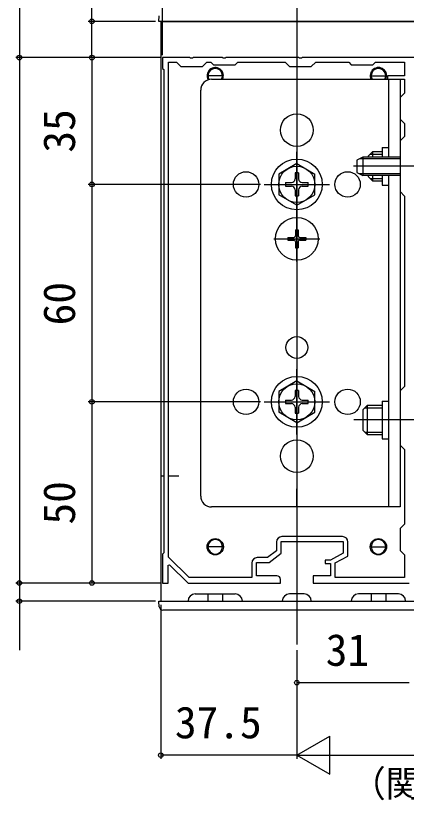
# Model space of a CAD drawing. Units: millimetres, scale not verified. Extents: x -525 to 525, y -783 to 779.
# Drawn here: x -365.5 to -257.8, y 72.2 to 288.8 of the extents above; entities that cross this region are included whole.
import ezdxf
from ezdxf.enums import TextEntityAlignment as Align

# ---------------------------------------------------------------- set-up
doc = ezdxf.new("R2010")
doc.units = ezdxf.units.MM
doc.header["$LTSCALE"] = 4
for name, color, linetype in [('0-2_YKK_11', 7, 'Continuous'), ('0-3_YKK_12', 2, 'Continuous'), ('0-4_YKK_13', 4, 'Continuous'), ('0-5_YKK_D', 6, 'Continuous')]:
    doc.layers.add(name, color=color, linetype=linetype)
doc.styles.add('ＭＳ ゴシック', font='')
doc.styles.get('ＭＳ ゴシック').set_extended_font_data('MS Gothic')

msp = doc.modelspace()

# ---------------------------------------------------------------- linework, layer by layer
at = {"layer": '0-2_YKK_11'}
msp.add_line((-275.4, 145.003), (-292.1, 145.003), dxfattribs=at)
for points in [[(-253, 277.203), (-286.542, 277.203), (-286.725, 277.083), (-287.275, 277.083), (-287.458, 277.203), (-307.542, 277.203), (-307.725, 277.083), (-308.275, 277.083), (-308.458, 277.203), (-316.542, 277.203), (-316.725, 277.083), (-317.275, 277.083), (-317.458, 277.203), (-325, 277.203), (-325, 274.203), (-324.7, 273.903)], [(-323.4, 139.345), (-323.4, 275.903), (-321.2, 275.903), (-320, 274.703), (-314, 274.703), (-312.8, 275.903), (-311.7, 275.903), (-311, 275.203), (-305, 275.203), (-304.3, 275.903), (-291.2, 275.903), (-290, 274.703), (-284, 274.703), (-282.8, 275.903), (-273.7, 275.903), (-273, 275.203), (-267, 275.203), (-266.3, 275.903), (-258.3, 275.903), (-258.3, 272.203), (-263, 272.203), (-263, 271.203), (-258.3, 271.203), (-258.3, 267.403), (-259.5, 266.203), (-259.5, 260.203), (-258.3, 259.003), (-258.3, 255.403), (-259.5, 254.203), (-259.5, 240.203), (-258.3, 239.003), (-258.3, 186.403), (-259.5, 185.203), (-259.5, 170.203), (-258.3, 169.003), (-258.3, 148.403), (-259.5, 147.203), (-259.5, 141.203), (-258.3, 140.003), (-258.3, 133.703)], [(-324.7, 273.903), (-324.7, 140.503), (-325, 140.203), (-325, 132.203), (-323.5, 132.203), (-323.5, 137.102), (-323.132, 137.257), (-318, 132.203), (-292.5, 132.203), (-292.5, 133.203)], [(-293.5, 134.203), (-299.1, 134.203), (-299.1, 137.903), (-295.6, 137.903), (-292.3, 140.403), (-292.3, 143.703), (-275.2, 143.703), (-275.2, 140.403), (-278.7, 138.503), (-280.2, 138.503), (-280.2, 137.603), (-278.7, 137.603), (-278.7, 134.203), (-283.5, 134.203), (-283.5, 132.203), (-257, 132.203)], [(-293.6, 143.503), (-293.6, 141.049), (-296.037, 139.203), (-298.9, 139.203)], [(-258.3, 133.703), (-277.4, 133.703), (-277.4, 137.729), (-273.9, 139.629), (-273.9, 143.503)], [(-300.4, 137.703), (-300.4, 133.703), (-317.67, 133.703), (-323.4, 139.345)]]:
    msp.add_lwpolyline(points, dxfattribs=at)
for centre, radius, start, end in [((-292.1, 143.503), 1.5, 90.00001, 179.99999), ((-275.4, 143.503), 1.5, 0.00001, 89.99999), ((-298.9, 137.703), 1.5, 90.00001, 179.99999), ((-293.5, 133.203), 1, 0.00001, 89.99999)]:
    msp.add_arc(centre, radius, start, end, dxfattribs=at)
at = {"layer": '0-3_YKK_12'}
for p, q in [((-288, 619.203), (-288, 115.203)), ((-325.5, 287.203), (-325.5, 127.203)), ((-325.5, 287.203), (-250.5, 287.203)), ((-324.7, 161.703), (-325.5, 161.703)), ((-320.5, 161.703), (-323.4, 161.703)), ((-316, 129.203), (-305, 129.203)), ((-286, 129.203), (-290, 129.203)), ((-260, 129.203), (-271, 129.203)), ((-325.5, 127.203), (-318, 127.203)), ((-303, 127.203), (-292, 127.203)), ((-284, 127.203), (-273, 127.203)), ((-258, 127.203), (-250.5, 127.203))]:
    msp.add_line(p, q, dxfattribs=at)
for centre, radius in [((-302, 242.203), 3.5), ((-274, 242.203), 3.5), ((-302, 182.203), 3.5), ((-274, 182.203), 3.5), ((-310.5, 142.203), 2.25), ((-265.5, 142.203), 2.25)]:
    msp.add_circle(centre, radius, dxfattribs=at)
for centre, radius, start, end in [((-310.5, 272.203), 2.25, 333.6122, 210.71475), ((-265.5, 272.203), 2.25, 333.6122, 206.3878), ((-316, 127.203), 2, 90, 180), ((-305, 127.203), 2, 0, 90), ((-290, 127.203), 2, 90, 180), ((-286, 127.203), 2, 0, 90), ((-271, 127.203), 2, 90, 180), ((-260, 127.203), 2, 0, 90)]:
    msp.add_arc(centre, radius, start, end, dxfattribs=at)
at = {"layer": '0-4_YKK_13'}
for p, q in [((-326, 287.203), (-325.905, 288.764)), ((-325.002, 287.203), (-326, 287.203)), ((-250.998, 287.203), (-325.002, 287.203)), ((-308.5, 272.203), (-312.5, 272.203)), ((-311.5, 271.203), (-259.5, 271.203)), ((-288, 271.203), (-288, 266.203)), ((-267.5, 272.203), (-263.5, 272.203)), ((-262.7, 271.203), (-262.7, 249.703)), ((-259.5, 271.203), (-259.5, 153.203)), ((-314.5, 156.203), (-314.5, 268.203)), ((-288, 233.203), (-288, 251.203)), ((-268.3, 250.003), (-267.1, 251.203)), ((-264.5, 251.203), (-267.1, 251.203)), ((-267.1, 251.203), (-267.1, 249.703)), ((-264.5, 252.403), (-264.5, 249.703)), ((-264.5, 252.403), (-262.7, 252.403)), ((-259.5, 249.27), (-270.72, 249.27)), ((-269.8, 249.703), (-269.8, 244.703)), ((-259.5, 249.703), (-269.8, 249.703)), ((-268.3, 250.003), (-268.3, 249.703)), ((-267.748, 250.555), (-264.5, 250.555)), ((-288, 247.953), (-293, 245.066)), ((-288, 247.953), (-283, 245.066)), ((-250.996, 247.203), (-272.413, 247.203)), ((-244.3, 247.203), (-270.8, 247.203)), ((-293, 245.066), (-293, 239.34)), ((-288.5, 245.353), (-288.5, 243.703)), ((-287.5, 245.353), (-288.5, 245.353)), ((-287.5, 245.353), (-287.5, 243.703)), ((-283, 239.34), (-283, 245.066)), ((-271.5, 245.503), (-269.8, 244.703)), ((-259.5, 245.136), (-270.72, 245.136)), ((-259.5, 244.703), (-269.8, 244.703)), ((-268.3, 244.703), (-268.3, 244.403)), ((-267.1, 244.703), (-267.1, 243.203)), ((-264.5, 244.703), (-264.5, 242.003)), ((-262.7, 244.703), (-262.7, 153.203)), ((-291.15, 242.703), (-289.5, 242.703)), ((-291.15, 242.703), (-291.15, 241.703)), ((-286.5, 242.703), (-284.85, 242.703)), ((-284.85, 241.703), (-284.85, 242.703)), ((-268.3, 244.403), (-267.1, 243.203)), ((-267.748, 243.851), (-264.5, 243.851)), ((-267.1, 243.203), (-264.5, 243.203)), ((-297, 242.203), (-279, 242.203)), ((-291.15, 241.703), (-289.5, 241.703)), ((-288.5, 240.703), (-288.5, 239.053)), ((-287.5, 240.703), (-287.5, 239.053)), ((-286.5, 241.703), (-284.85, 241.703)), ((-264.5, 242.003), (-262.7, 242.003)), ((-288, 236.453), (-293, 239.34)), ((-288.5, 239.053), (-287.5, 239.053)), ((-288, 236.453), (-283, 239.34)), ((-288, 220.903), (-288, 233.503)), ((-288.35, 229.703), (-287.65, 229.703)), ((-288.35, 229.703), (-288.35, 228.053)), ((-287.65, 229.703), (-287.65, 228.053)), ((-290.5, 227.553), (-290.5, 226.853)), ((-290.5, 227.553), (-288.85, 227.553)), ((-287.15, 227.553), (-285.5, 227.553)), ((-285.5, 227.553), (-285.5, 226.853)), ((-294.3, 227.203), (-281.7, 227.203)), ((-290.5, 226.853), (-288.85, 226.853)), ((-288.35, 226.353), (-288.35, 224.703)), ((-287.65, 226.353), (-287.65, 224.703)), ((-287.15, 226.853), (-285.5, 226.853)), ((-288.35, 224.703), (-287.65, 224.703)), ((-288, 173.203), (-288, 191.203)), ((-288, 187.953), (-293, 185.066)), ((-288, 187.953), (-283, 185.066)), ((-293, 185.066), (-293, 179.34)), ((-288.5, 185.353), (-288.5, 183.703)), ((-287.5, 185.353), (-288.5, 185.353)), ((-287.5, 185.353), (-287.5, 183.703)), ((-283, 179.34), (-283, 185.066)), ((-297, 182.203), (-279, 182.203)), ((-291.15, 182.703), (-289.5, 182.703)), ((-291.15, 182.703), (-291.15, 181.703)), ((-286.5, 182.703), (-284.85, 182.703)), ((-284.85, 181.703), (-284.85, 182.703)), ((-264.5, 182.403), (-264.5, 172.003)), ((-264.5, 182.403), (-262.7, 182.403)), ((-291.15, 181.703), (-289.5, 181.703)), ((-288.5, 180.703), (-288.5, 179.053)), ((-287.5, 180.703), (-287.5, 179.053)), ((-286.5, 181.703), (-284.85, 181.703)), ((-269.8, 180.003), (-268.6, 181.203)), ((-269.8, 180.003), (-269.8, 174.403)), ((-269.248, 180.555), (-264.5, 180.555)), ((-264.5, 181.203), (-268.6, 181.203)), ((-268.6, 181.203), (-268.6, 173.203)), ((-288, 176.453), (-293, 179.34)), ((-288.5, 179.053), (-287.5, 179.053)), ((-288, 176.453), (-283, 179.34)), ((-245.8, 177.203), (-272.3, 177.203)), ((-269.8, 174.403), (-268.6, 173.203)), ((-269.248, 173.851), (-264.5, 173.851)), ((-268.6, 173.203), (-264.5, 173.203)), ((-264.5, 172.003), (-262.7, 172.003)), ((-288, 153.203), (-288, 158.203)), ((-259.5, 153.203), (-311.5, 153.203)), ((-308.5, 142.203), (-312.5, 142.203)), ((-267.5, 142.203), (-263.5, 142.203)), ((-312.5, 129.203), (-312.5, 127.203)), ((-308.5, 129.203), (-308.5, 127.203)), ((-267.5, 129.203), (-267.5, 127.203)), ((-263.5, 129.203), (-263.5, 127.203)), ((-325.002, 127.203), (-250.998, 127.203)), ((-251.094, 124.703), (-324.906, 124.703))]:
    msp.add_line(p, q, dxfattribs=at)
for points in [[(-269.8, 249.703), (-271.5, 248.903), (-271.5, 245.503)], [(-325.905, 125.642), (-326, 127.203), (-325.002, 127.203)]]:
    msp.add_lwpolyline(points, dxfattribs=at)
for centre, radius in [((-288, 257.203), 4.5), ((-288, 242.203), 7), ((-288, 242.203), 5), ((-302, 242.203), 3.5), ((-274, 242.203), 3.5), ((-288, 227.203), 5.9), ((-288, 197.203), 3), ((-288, 182.203), 7), ((-288, 182.203), 5), ((-302, 182.203), 3.5), ((-274, 182.203), 3.5), ((-288, 167.203), 4.5)]:
    msp.add_circle(centre, radius, dxfattribs=at)
for centre, radius, start, end in [((-310.5, 272.203), 2, 90, 180), ((-310.5, 272.203), 2, 0, 90), ((-265.5, 272.203), 2, 90, 180), ((-265.5, 272.203), 2, 0, 90), ((-311.5, 268.203), 3, 90, 180), ((-310.5, 272.203), 2, 180, 212.6499), ((-310.5, 272.203), 2, 330, 0), ((-265.5, 272.203), 2, 180, 210), ((-265.5, 272.203), 2, 330, 0), ((-289.5, 243.703), 1, 270, 0), ((-286.5, 243.703), 1, 180, 270), ((-289.5, 240.703), 1, 0, 90), ((-286.5, 240.703), 1, 90, 180), ((-288.85, 228.053), 0.5, 270, 0), ((-287.15, 228.053), 0.5, 180, 270), ((-288.85, 226.353), 0.5, 0, 90), ((-287.15, 226.353), 0.5, 90, 180), ((-289.5, 183.703), 1, 270, 0), ((-286.5, 183.703), 1, 180, 270), ((-289.5, 180.703), 1, 0, 90), ((-286.5, 180.703), 1, 90, 180), ((-311.5, 156.203), 3, 180, 270), ((-310.5, 142.203), 2, 90, 180), ((-310.5, 142.203), 2, 0, 90), ((-265.5, 142.203), 2, 90, 180), ((-265.5, 142.203), 2, 0, 90), ((-310.5, 142.203), 2, 180, 270), ((-310.5, 142.203), 2, 270, 0), ((-265.5, 142.203), 2, 180, 270), ((-265.5, 142.203), 2, 270, 0), ((-324.906, 125.703), 1, 183.5, 270)]:
    msp.add_arc(centre, radius, start, end, dxfattribs=at)
at = {"layer": '0-5_YKK_D'}
for p, q in [((-364.5, 462.203), (-364.5, 277.203)), ((-325, 277.903), (-325, 330.703)), ((-327, 287.203), (-345.5, 287.203)), ((-325.7, 277.203), (-365.5, 277.203)), ((-325.7, 277.203), (-365.5, 277.203)), ((-364.5, 277.203), (-364.5, 132.203)), ((-325.7, 277.203), (-345.5, 277.203)), ((-325.7, 277.203), (-345.5, 277.203)), ((-344.5, 277.203), (-344.5, 242.203)), ((-298, 242.203), (-345.5, 242.203)), ((-298, 242.203), (-345.5, 242.203)), ((-344.5, 242.203), (-344.5, 182.203)), ((-298, 182.203), (-345.5, 182.203)), ((-298, 182.203), (-345.5, 182.203)), ((-344.5, 182.203), (-344.5, 132.203)), ((-325.7, 132.203), (-365.5, 132.203)), ((-325.7, 132.203), (-365.5, 132.203)), ((-325.7, 132.203), (-345.5, 132.203)), ((-327, 127.203), (-365.5, 127.203)), ((-325.5, 126.203), (-325.5, 83.703)), ((-288, 113.703), (-288, 83.703)), ((-288, 113.703), (-288, 103.703)), ((-288, 113.703), (-288, 83.703)), ((-288, 104.703), (-257, 104.703)), ((-288, 84.703), (-278.907, 89.953)), ((-278.907, 79.453), (-278.907, 89.953)), ((-288, 84.703), (-325.5, 84.703)), ((-288, 84.703), (-278.907, 79.453)), ((-288, 84.703), (-269.813, 84.703)), ((-277.5, 84.703), (201.5, 84.703))]:
    msp.add_line(p, q, dxfattribs=at)
for points in [[(-344.5, 277.203), (-344.5, 287.203), (-344.5, 308.753)], [(-364.5, 132.203), (-364.5, 127.203), (-364.5, 113.698)]]:
    msp.add_lwpolyline(points, dxfattribs=at)
for centre in [(-344.5, 287.203), (-364.5, 277.203), (-364.5, 277.203), (-344.5, 277.203), (-344.5, 277.203), (-344.5, 242.203), (-344.5, 242.203), (-344.5, 182.203), (-344.5, 182.203), (-364.5, 132.203), (-364.5, 132.203), (-344.5, 132.203), (-364.5, 127.203), (-288, 104.703), (-325.5, 84.703)]:
    msp.add_circle(centre, 0.637, dxfattribs=at)

# ---------------------------------------------------------------- texts
at = {"layer": '0-5_YKK_D', "style": 'ＭＳ ゴシック'}
for s, p in [('35', (-346.5, 250.976)), ('60', (-346.5, 203.305)), ('50', (-346.5, 148.339))]:
    msp.add_text(s, height=8.798, rotation=90, dxfattribs=at).set_placement(p, align=Align.BOTTOM_LEFT)
for s, p in [('31', (-280.034, 106.703)), ('37.5', (-321.614, 86.703))]:
    msp.add_text(s, height=8.798, dxfattribs=at).set_placement(p, align=Align.BOTTOM_LEFT)
at = {"layer": '0-5_YKK_D', "style": 'ＭＳ ゴシック', "width": 0.95}
msp.add_text('（関東間：1820､2730､3640､MM：2000､3000､4000､九州・四国間：1910､2865､3820）', height=7.331, dxfattribs=at).set_placement((-272.99, 70.998), align=Align.BOTTOM_LEFT)

doc.saveas('drawing.dxf')
